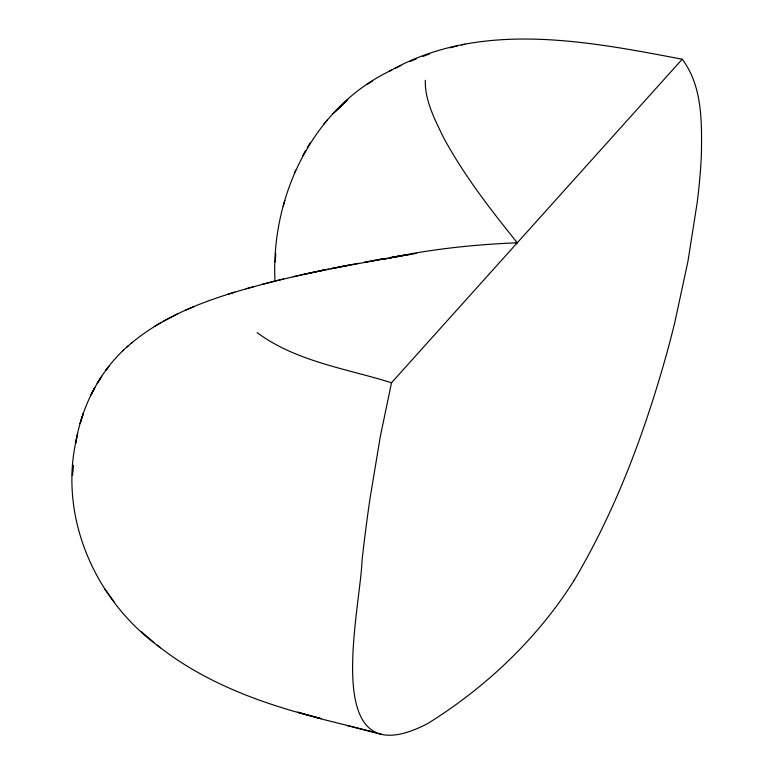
<?xml version="1.0" encoding="UTF-8"?>
<svg xmlns="http://www.w3.org/2000/svg" width="774" height="774" viewBox="0 0 774 774"><rect width="100%" height="100%" fill="white"/><g stroke="black" fill="none" stroke-linecap="round" stroke-linejoin="round"><path stroke-width="1.16" d="M425.294 80.264C424.781 100.552 434.746 119.235 443.26 137.037C463.694 175.04 490.329 209.251 517.274 242.784L515.426 243.404M391.828 70.047C312.764 107.112 270.852 196.141 274.964 280.972M275.283 261.922L275.767 253.533M76.674 438.094C58.031 517.119 95.376 601.311 160.605 647.751M77.613 433.382L75.649 443.318C81.376 408.295 97.737 374.713 123.521 350.109M573.882 580.761C616.22 509.573 645.177 431.186 667.256 351.599A224.789 43.837 -75.6 0 0 674.822 322.294L687.902 261.564L697.229 202.333A247.08 48.781 -75.6 0 0 701.418 153.349C701.854 121.518 702.376 85.837 682.204 59.221L391.518 382.743L380.324 436.42L369.885 499.336A612.718 139.368 -75.8 0 0 362.058 560.066C360.239 612.041 318.075 780.879 427.848 723.467C485.811 687.37 537.175 638.821 573.776 580.935M284.784 200.447L283.274 206.165M294.372 173.018L295.678 170.067M302.827 155.622L305.595 150.591M310.355 142.59L307.404 147.476M101.742 376.212L97.234 383.411L99.885 379.192M108.283 367.079L106.038 370.136L109.037 366.083M323.716 124.082L327.441 119.786M333.062 113.701L341.392 105.477M337.377 109.376L334.89 111.862L347.758 99.682L337.377 109.376L341.537 105.361M126.443 347.41L128.339 345.717M122.64 350.932C165.268 310.645 223.589 294.197 278.998 280.101M131.348 343.153L132.354 342.272M372.71 80.806L367.553 84.25M160.857 322.671L154.249 326.551M162.598 321.694L177.323 314.031M389.158 71.382C479.503 19.95 585.899 40.887 682.204 59.221M400.971 65.558L394.972 68.46M193.684 306.746L185.305 310.297M416.315 58.911L409.93 61.543M429.599 53.996L422.875 56.396M234.774 292.127L227.682 294.362M253.717 286.641L246.161 288.779M450.071 47.785L457.366 45.918M261.951 284.397L274.412 281.243M280.004 279.878L307.191 273.628M275.37 281.01L283.642 278.969M461.478 44.96L464.845 44.176M293.249 276.676L302.015 274.77M328.824 269.023L303.495 274.422L348.426 265.211M312.473 272.487L308.71 273.27L323.271 270.184L319.459 270.958M346.365 265.598L330.837 268.704L397.73 256.349M389.264 258.061L416.131 253.408M342.466 266.382L358.488 263.257M400.197 255.913L389.225 258.052C431.331 249.054 474.278 244.536 517.274 242.784M373.581 260.615L384.223 258.651L377.673 259.832M368.84 261.448L364.806 262.125L375.303 260.325L371.23 261.002M390.87 257.471L404.686 255.227M402.006 255.662L409.02 254.54M157.151 645.177C204.626 683.016 262.879 704.117 321.191 718.63L297.642 712.206L321.694 719.046L376.532 732.765M348.31 725.799L381.369 734.362M347.197 725.538L347.739 725.683M391.518 382.743C346.21 368.559 296.074 361.526 257.152 332.636M141.468 631.816L153.92 642.507M104.954 589.14L114.039 601.717M72.679 470.824L72.446 475.604L72.988 465.145L72.679 470.824M83.205 413.664L80.177 423.252L83.205 413.664M94.747 387.735L90.858 395.069L94.747 387.735M387.077 258.477L382.791 259.338L387.106 258.487"/></g></svg>
